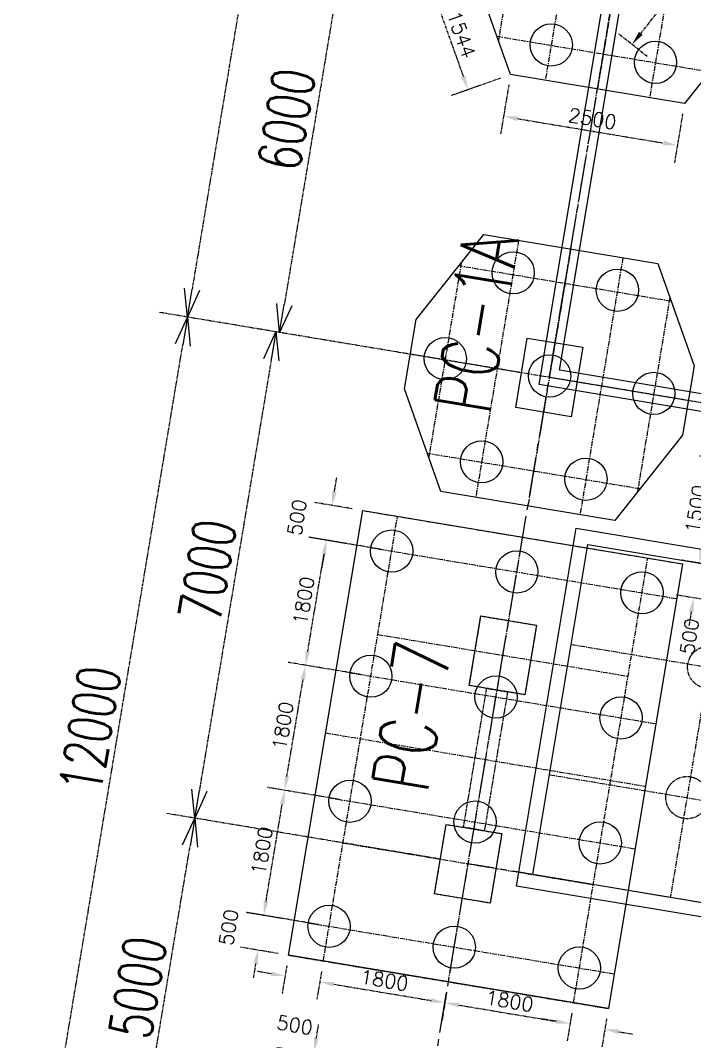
# Model space of a CAD drawing. Header units: millimetres. Extents: x 6239764 to 13047540, y 367704 to 979893.
# Drawn here: x 6345099 to 6354663, y 442238 to 456734 of the extents above; entities that cross this region are included whole.
import ezdxf

# ---------------------------------------------------------------- set-up
doc = ezdxf.new("R2010")
doc.units = ezdxf.units.MM
doc.header["$LTSCALE"] = 300
for name, pattern in [('CENTER2', [28.575, 19.05, -3.175, 3.175, -3.175]), ('CENTERX2', [4, 2.5, -0.5, 0.5, -0.5]), ('G', [2, 1.25, -0.25, 0.25, -0.25]), ('K', [2.5, 1.25, -0.25, 0.25, -0.25, 0.25, -0.25])]:
    doc.linetypes.add(name, pattern=pattern)
for name, color, linetype in [('01', 3, 'Continuous'), ('05', 1, 'G'), ('07', 6, 'K'), ('BOU', 12, 'Continuous'), ('EQUIPMENT', 1, 'Continuous')]:
    doc.layers.add(name, color=color, linetype=linetype)
doc.styles.add('1-100', font='romans.shx', dxfattribs={"height": 200})
doc.styles.get("Standard").update_dxf_attribs({"font": 'txt8.shx', "width": 0.7, "bigfont": 'hztxt_ii.shx'})
doc.dimstyles.new('1-100', dxfattribs={"dimtxt": 210, "dimasz": 200, "dimexe": 250, "dimexo": 150, "dimgap": 75, "dimtad": 1, "dimdec": 0, "dimzin": 3, "dimdsep": 46, "dimtxsty": '1-100', "dimcen": 0.09, "dimclrd": 161, "dimclre": 161, "dimclrt": 161, "dimadec": 0, "dimazin": 0, "dimtfac": 1, "dimtdec": 0, "dimtofl": 0, "dimtmove": 2, "dimatfit": 3, "dimfxl": 1, "dimtolj": 1, "dimtzin": 0, "dimarcsym": 0})
doc.dimstyles.new('STANDARD$0', dxfattribs={"dimscale": 200, "dimtxt": 3, "dimasz": 2, "dimexe": 2, "dimexo": 2, "dimgap": 0.5, "dimtad": 1, "dimdec": 0, "dimdsep": 46, "dimtxsty": 'Standard', "dimblk": 'OPEN30', "dimcen": 0, "dimclrd": 256, "dimclre": 256, "dimclrt": 256, "dimadec": 0, "dimazin": 0, "dimtfac": 1, "dimtdec": 0, "dimtmove": 0, "dimatfit": 3, "dimldrblk": 'OPEN30', "dimfxl": 2, "dimlwd": 25, "dimlwe": 15, "dimarcsym": 0})

# ---------------------------------------------------------------- blocks, each defined once
blk = doc.blocks.new('_Open30')
at = {"color": 0, "linetype": 'ByBlock', "lineweight": -2}
for p, q in [((-1, 0.268), (0, 0)), ((0, 0), (-1, -0.268)), ((0, 0), (-1, 0))]:
    blk.add_line(p, q, dxfattribs=at)
blk = doc.blocks.new('*D424')
at = {"layer": '07', "lineweight": 15, "ltscale": 0.1, "transparency": 16777216}
for p, q in [((6352208, 451732), (6347073, 452589)), ((6350234, 439896), (6345099, 440752))]:
    blk.add_line(p, q, dxfattribs=at)
at = {"layer": '07', "lineweight": 25, "ltscale": 0.1, "transparency": 16777216}
blk.add_line((6345559, 441081), (6347402, 452128), dxfattribs=at)
at = {"layer": 'Defpoints', "color": 0, "ltscale": 0.1, "transparency": 16777216}
for p in [(6347468, 452523), (6352603, 451666), (6350628, 439830)]:
    blk.add_point(p, dxfattribs=at)
at = {"layer": '07', "lineweight": 25, "ltscale": 0.1, "transparency": 16777216, "xscale": 400, "yscale": 400, "zscale": 400}
for p, rotation in [((6347468, 452523), 80.52999999994822), ((6345493, 440686), 260.5299999999482)]:
    blk.add_blockref('_Open30', p, dxfattribs=dict(at, rotation=rotation))
at = {"layer": '07', "ltscale": 0.1, "transparency": 16777216, "insert": (6346086, 446670), "char_height": 600, "attachment_point": 5, "rotation": 80.53}
blk.add_mtext('12000', dxfattribs=at)
blk = doc.blocks.new('*D425')
at = {"layer": '07', "lineweight": 15, "ltscale": 0.1, "transparency": 16777216}
for p, q in [((6354182, 463569), (6349048, 464425)), ((6352208, 451732), (6347073, 452589))]:
    blk.add_line(p, q, dxfattribs=at)
at = {"layer": '07', "lineweight": 25, "ltscale": 0.1, "transparency": 16777216}
blk.add_line((6349376, 463965), (6347534, 452917), dxfattribs=at)
at = {"layer": 'Defpoints', "color": 0, "ltscale": 0.1, "transparency": 16777216}
for p in [(6354577, 463503), (6347468, 452523), (6352603, 451666)]:
    blk.add_point(p, dxfattribs=at)
at = {"layer": '07', "lineweight": 25, "ltscale": 0.1, "transparency": 16777216, "xscale": 400, "yscale": 400, "zscale": 400}
for p, rotation in [((6349442, 464359), 80.52999999994819), ((6347468, 452523), 260.5299999999482)]:
    blk.add_blockref('_Open30', p, dxfattribs=dict(at, rotation=rotation))
at = {"layer": '07', "ltscale": 0.1, "transparency": 16777216, "insert": (6348060, 458507), "char_height": 600, "attachment_point": 5, "rotation": 80.53}
blk.add_mtext('12000', dxfattribs=at)
blk = doc.blocks.new('*D427')
at = {"layer": '07', "lineweight": 15, "ltscale": 0.1, "transparency": 16777216}
for p, q in [((6351056, 444828), (6347177, 445475)), ((6350234, 439896), (6346354, 440543))]:
    blk.add_line(p, q, dxfattribs=at)
at = {"layer": '07', "lineweight": 25, "ltscale": 0.1, "transparency": 16777216}
blk.add_line((6346815, 440872), (6347506, 445014), dxfattribs=at)
at = {"layer": 'Defpoints', "color": 0, "ltscale": 0.1, "transparency": 16777216}
for p in [(6347572, 445409), (6351451, 444762), (6350628, 439830)]:
    blk.add_point(p, dxfattribs=at)
at = {"layer": '07', "lineweight": 25, "ltscale": 0.1, "transparency": 16777216, "xscale": 400, "yscale": 400, "zscale": 400}
for p, rotation in [((6347572, 445409), 80.52999999994822), ((6346749, 440477), 260.5299999999482)]:
    blk.add_blockref('_Open30', p, dxfattribs=dict(at, rotation=rotation))
at = {"layer": '07', "ltscale": 0.1, "transparency": 16777216, "insert": (6346766, 443009), "char_height": 600, "attachment_point": 5, "rotation": 80.53}
blk.add_mtext('5000', dxfattribs=at)
blk = doc.blocks.new('*D428')
at = {"layer": '07', "lineweight": 15, "ltscale": 0.1, "transparency": 16777216}
for p, q in [((6352208, 451732), (6348329, 452379)), ((6351056, 444828), (6347177, 445475))]:
    blk.add_line(p, q, dxfattribs=at)
at = {"layer": '07', "lineweight": 25, "ltscale": 0.1, "transparency": 16777216}
blk.add_line((6348658, 451919), (6347637, 445803), dxfattribs=at)
at = {"layer": 'Defpoints', "color": 0, "ltscale": 0.1, "transparency": 16777216}
for p in [(6352603, 451666), (6347572, 445409), (6351451, 444762)]:
    blk.add_point(p, dxfattribs=at)
at = {"layer": '07', "lineweight": 25, "ltscale": 0.1, "transparency": 16777216, "xscale": 400, "yscale": 400, "zscale": 400}
for p, rotation in [((6348723, 452313), 80.52999999994819), ((6347572, 445409), 260.5299999999482)]:
    blk.add_blockref('_Open30', p, dxfattribs=dict(at, rotation=rotation))
at = {"layer": '07', "ltscale": 0.1, "transparency": 16777216, "insert": (6347753, 448927), "char_height": 600, "attachment_point": 5, "rotation": 80.53}
blk.add_mtext('7000', dxfattribs=at)
blk = doc.blocks.new('*D429')
at = {"layer": '07', "lineweight": 15, "ltscale": 0.1, "transparency": 16777216}
for p, q in [((6353195, 457650), (6349369, 458289)), ((6352208, 451732), (6348382, 452370))]:
    blk.add_line(p, q, dxfattribs=at)
at = {"layer": '07', "lineweight": 25, "ltscale": 0.1, "transparency": 16777216}
blk.add_line((6349698, 457828), (6348842, 452699), dxfattribs=at)
at = {"layer": 'Defpoints', "color": 0, "ltscale": 0.1, "transparency": 16777216}
for p in [(6353590, 457585), (6348776, 452305), (6352603, 451666)]:
    blk.add_point(p, dxfattribs=at)
at = {"layer": '07', "lineweight": 25, "ltscale": 0.1, "transparency": 16777216, "xscale": 400, "yscale": 400, "zscale": 400}
for p, rotation in [((6349763, 458223), 80.52999999994819), ((6348776, 452305), 260.5299999999482)]:
    blk.add_blockref('_Open30', p, dxfattribs=dict(at, rotation=rotation))
at = {"layer": '07', "ltscale": 0.1, "transparency": 16777216, "insert": (6348875, 455330), "char_height": 600, "attachment_point": 5, "rotation": 80.53}
blk.add_mtext('6000', dxfattribs=at)
blk = doc.blocks.new('*D449')
at = {"layer": '07', "color": 161, "lineweight": -2, "ltscale": 0.1, "transparency": 16777216}
for p, q in [((6349296, 442282), (6349329, 442480)), ((6349438, 442056), (6349017, 442126)), ((6349356, 441563), (6348935, 441633)), ((6349148, 441395), (6349115, 441197))]:
    blk.add_line(p, q, dxfattribs=at)
at = {"layer": '07', "color": 161, "ltscale": 0.1, "transparency": 16777216}
for points in [[(6349264, 442288), (6349329, 442277), (6349263, 442085)], [(6349115, 441400), (6349181, 441389), (6349181, 441592)]]:
    blk.add_solid(points, dxfattribs=at)
at = {"layer": 'Defpoints', "color": 0, "ltscale": 0.1, "transparency": 16777216}
for p in [(6349263, 442085), (6349586, 442031), (6349504, 441538)]:
    blk.add_point(p, dxfattribs=at)
at = {"layer": '07', "color": 161, "ltscale": 0.1, "transparency": 16777216, "insert": (6348766, 441915), "char_height": 200, "attachment_point": 5, "rotation": 80.53, "style": '1-100'}
blk.add_mtext('\\A1;500', dxfattribs=at)
blk = doc.blocks.new('*D450')
at = {"layer": '07', "color": 161, "lineweight": -2, "ltscale": 0.1, "transparency": 16777216}
for p, q in [((6349626, 445674), (6348600, 445846)), ((6348583, 444226), (6348813, 445607)), ((6349330, 443899), (6348304, 444070))]:
    blk.add_line(p, q, dxfattribs=at)
at = {"layer": '07', "color": 161, "ltscale": 0.1, "transparency": 16777216}
for points in [[(6348780, 445613), (6348846, 445602), (6348846, 445805)], [(6348550, 444232), (6348616, 444221), (6348550, 444029)]]:
    blk.add_solid(points, dxfattribs=at)
at = {"layer": 'Defpoints', "color": 0, "ltscale": 0.1, "transparency": 16777216}
for p in [(6348846, 445805), (6349774, 445650), (6349478, 443874)]:
    blk.add_point(p, dxfattribs=at)
at = {"layer": '07', "color": 161, "ltscale": 0.1, "transparency": 16777216, "insert": (6348526, 444946), "char_height": 200, "attachment_point": 5, "rotation": 80.53, "style": '1-100'}
blk.add_mtext('\\A1;1800', dxfattribs=at)
blk = doc.blocks.new('*D451')
at = {"layer": '07', "color": 161, "lineweight": -2, "ltscale": 0.1, "transparency": 16777216}
for p, q in [((6349922, 447450), (6348896, 447621)), ((6348879, 446002), (6349110, 447383)), ((6349626, 445674), (6348600, 445846))]:
    blk.add_line(p, q, dxfattribs=at)
at = {"layer": '07', "color": 161, "ltscale": 0.1, "transparency": 16777216}
for points in [[(6349077, 447388), (6349142, 447377), (6349142, 447580)], [(6348846, 446007), (6348912, 445996), (6348846, 445805)]]:
    blk.add_solid(points, dxfattribs=at)
at = {"layer": 'Defpoints', "color": 0, "ltscale": 0.1, "transparency": 16777216}
for p in [(6349142, 447580), (6350070, 447425), (6349774, 445650)]:
    blk.add_point(p, dxfattribs=at)
at = {"layer": '07', "color": 161, "ltscale": 0.1, "transparency": 16777216, "insert": (6348822, 446721), "char_height": 200, "attachment_point": 5, "rotation": 80.53, "style": '1-100'}
blk.add_mtext('\\A1;1800', dxfattribs=at)
blk = doc.blocks.new('*D452')
at = {"layer": '07', "color": 161, "lineweight": -2, "ltscale": 0.1, "transparency": 16777216}
for p, q in [((6350218, 449225), (6349192, 449397)), ((6349175, 447777), (6349406, 449158)), ((6349922, 447450), (6348896, 447621))]:
    blk.add_line(p, q, dxfattribs=at)
at = {"layer": '07', "color": 161, "ltscale": 0.1, "transparency": 16777216}
for points in [[(6349373, 449164), (6349439, 449153), (6349439, 449355)], [(6349142, 447783), (6349208, 447772), (6349142, 447580)]]:
    blk.add_solid(points, dxfattribs=at)
at = {"layer": 'Defpoints', "color": 0, "ltscale": 0.1, "transparency": 16777216}
for p in [(6349439, 449355), (6350366, 449201), (6350070, 447425)]:
    blk.add_point(p, dxfattribs=at)
at = {"layer": '07', "color": 161, "ltscale": 0.1, "transparency": 16777216, "insert": (6349118, 448497), "char_height": 200, "attachment_point": 5, "rotation": 80.53, "style": '1-100'}
blk.add_mtext('\\A1;1800', dxfattribs=at)
blk = doc.blocks.new('*D453')
at = {"layer": '07', "color": 161, "lineweight": -2, "ltscale": 0.1, "transparency": 16777216}
for p, q in [((6349554, 450046), (6349587, 450243)), ((6349807, 449801), (6349274, 449890)), ((6349725, 449308), (6349192, 449397)), ((6349406, 449158), (6349373, 448961))]:
    blk.add_line(p, q, dxfattribs=at)
at = {"layer": '07', "color": 161, "ltscale": 0.1, "transparency": 16777216}
for points in [[(6349521, 450051), (6349587, 450040), (6349521, 449849)], [(6349373, 449164), (6349439, 449153), (6349439, 449355)]]:
    blk.add_solid(points, dxfattribs=at)
at = {"layer": 'Defpoints', "color": 0, "ltscale": 0.1, "transparency": 16777216}
for p in [(6349521, 449849), (6349955, 449776), (6349873, 449283)]:
    blk.add_point(p, dxfattribs=at)
at = {"layer": '07', "color": 161, "ltscale": 0.1, "transparency": 16777216, "insert": (6349024, 449678), "char_height": 200, "attachment_point": 5, "rotation": 80.53, "style": '1-100'}
blk.add_mtext('\\A1;500', dxfattribs=at)
blk = doc.blocks.new('*D454')
at = {"layer": '07', "color": 161, "lineweight": -2, "ltscale": 0.1, "transparency": 16777216}
for p, q in [((6348583, 444226), (6348616, 444424)), ((6348837, 443981), (6348304, 444070)), ((6348754, 443488), (6348221, 443577)), ((6348435, 443339), (6348402, 443141))]:
    blk.add_line(p, q, dxfattribs=at)
at = {"layer": '07', "color": 161, "ltscale": 0.1, "transparency": 16777216}
for points in [[(6348550, 444232), (6348616, 444221), (6348550, 444029)], [(6348402, 443344), (6348468, 443333), (6348468, 443536)]]:
    blk.add_solid(points, dxfattribs=at)
at = {"layer": 'Defpoints', "color": 0, "ltscale": 0.1, "transparency": 16777216}
for p in [(6348550, 444029), (6348985, 443957), (6348902, 443463)]:
    blk.add_point(p, dxfattribs=at)
at = {"layer": '07', "color": 161, "ltscale": 0.1, "transparency": 16777216, "insert": (6348053, 443859), "char_height": 200, "attachment_point": 5, "rotation": 80.53, "style": '1-100'}
blk.add_mtext('\\A1;500', dxfattribs=at)
blk = doc.blocks.new('*D455')
at = {"layer": '07', "color": 161, "lineweight": -2, "ltscale": 0.1, "transparency": 16777216}
for p, q in [((6348656, 443200), (6348458, 443233)), ((6348878, 443315), (6348812, 442920)), ((6349371, 443233), (6349305, 442838)), ((6349543, 443052), (6349741, 443019))]:
    blk.add_line(p, q, dxfattribs=at)
at = {"layer": '07', "color": 161, "ltscale": 0.1, "transparency": 16777216}
for points in [[(6348661, 443233), (6348650, 443167), (6348853, 443167)], [(6349549, 443085), (6349538, 443019), (6349346, 443085)]]:
    blk.add_solid(points, dxfattribs=at)
at = {"layer": 'Defpoints', "color": 0, "ltscale": 0.1, "transparency": 16777216}
for p in [(6348902, 443463), (6349396, 443381), (6349346, 443085)]:
    blk.add_point(p, dxfattribs=at)
at = {"layer": '07', "color": 161, "ltscale": 0.1, "transparency": 16777216, "insert": (6348991, 442472), "char_height": 200, "attachment_point": 5, "rotation": 350.53, "style": '1-100'}
blk.add_mtext('\\A1;500', dxfattribs=at)
blk = doc.blocks.new('*D456')
at = {"layer": '07', "color": 161, "lineweight": -2, "ltscale": 0.1, "transparency": 16777216}
for p, q in [((6349371, 443233), (6349305, 442838)), ((6349543, 443052), (6350924, 442821)), ((6351146, 442937), (6351081, 442542))]:
    blk.add_line(p, q, dxfattribs=at)
at = {"layer": '07', "color": 161, "ltscale": 0.1, "transparency": 16777216}
for points in [[(6349549, 443085), (6349538, 443019), (6349346, 443085)], [(6350930, 442854), (6350919, 442789), (6351122, 442789)]]:
    blk.add_solid(points, dxfattribs=at)
at = {"layer": 'Defpoints', "color": 0, "ltscale": 0.1, "transparency": 16777216}
for p in [(6349396, 443381), (6351171, 443085), (6351122, 442789)]:
    blk.add_point(p, dxfattribs=at)
at = {"layer": '07', "color": 161, "ltscale": 0.1, "transparency": 16777216, "insert": (6350263, 443109), "char_height": 200, "attachment_point": 5, "rotation": 350.53, "style": '1-100'}
blk.add_mtext('\\A1;1800', dxfattribs=at)
blk = doc.blocks.new('*D457')
at = {"layer": '07', "color": 161, "lineweight": -2, "ltscale": 0.1, "transparency": 16777216}
for p, q in [((6351146, 442937), (6351081, 442542)), ((6351319, 442756), (6352700, 442525)), ((6352922, 442641), (6352856, 442246))]:
    blk.add_line(p, q, dxfattribs=at)
at = {"layer": '07', "color": 161, "ltscale": 0.1, "transparency": 16777216}
for points in [[(6351324, 442789), (6351313, 442723), (6351122, 442789)], [(6352705, 442558), (6352694, 442492), (6352897, 442492)]]:
    blk.add_solid(points, dxfattribs=at)
at = {"layer": 'Defpoints', "color": 0, "ltscale": 0.1, "transparency": 16777216}
for p in [(6351171, 443085), (6352947, 442789), (6352897, 442492)]:
    blk.add_point(p, dxfattribs=at)
at = {"layer": '07', "color": 161, "ltscale": 0.1, "transparency": 16777216, "insert": (6352038, 442813), "char_height": 200, "attachment_point": 5, "rotation": 350.53, "style": '1-100'}
blk.add_mtext('\\A1;1800', dxfattribs=at)
blk = doc.blocks.new('*D458')
at = {"layer": '07', "color": 161, "lineweight": -2, "ltscale": 0.1, "transparency": 16777216}
for p, q in [((6352922, 442641), (6352856, 442246)), ((6352700, 442525), (6352503, 442558)), ((6353415, 442559), (6353349, 442164)), ((6353588, 442377), (6353785, 442344))]:
    blk.add_line(p, q, dxfattribs=at)
at = {"layer": '07', "color": 161, "ltscale": 0.1, "transparency": 16777216}
for points in [[(6352705, 442558), (6352694, 442492), (6352897, 442492)], [(6353593, 442410), (6353582, 442344), (6353390, 442410)]]:
    blk.add_solid(points, dxfattribs=at)
at = {"layer": 'Defpoints', "color": 0, "ltscale": 0.1, "transparency": 16777216}
for p in [(6352947, 442789), (6353440, 442707), (6353390, 442410)]:
    blk.add_point(p, dxfattribs=at)
at = {"layer": '07', "color": 161, "ltscale": 0.1, "transparency": 16777216, "insert": (6353035, 441798), "char_height": 200, "attachment_point": 5, "rotation": 350.53, "style": '1-100'}
blk.add_mtext('\\A1;500', dxfattribs=at)
blk = doc.blocks.new('*D460')
at = {"layer": '07', "color": 161, "lineweight": -2, "ltscale": 0.1, "transparency": 16777216}
for p, q in [((6351393, 457370), (6350695, 457122)), ((6350998, 457017), (6351381, 455939)), ((6351911, 455915), (6351213, 455667))]:
    blk.add_line(p, q, dxfattribs=at)
at = {"layer": '07', "color": 161, "ltscale": 0.1, "transparency": 16777216}
for points in [[(6351029, 457028), (6350966, 457006), (6350931, 457206)], [(6351413, 455950), (6351350, 455928), (6351448, 455751)]]:
    blk.add_solid(points, dxfattribs=at)
at = {"layer": 'Defpoints', "color": 0, "ltscale": 0.1, "transparency": 16777216}
for p in [(6351535, 457421), (6352052, 455966), (6351448, 455751)]:
    blk.add_point(p, dxfattribs=at)
at = {"layer": '07', "color": 161, "ltscale": 0.1, "transparency": 16777216, "insert": (6351354, 456537), "char_height": 200, "attachment_point": 5, "rotation": 289.5846, "style": '1-100'}
blk.add_mtext('\\A1;1544', dxfattribs=at)
blk = doc.blocks.new('*D461')
at = {"layer": '07', "color": 161, "lineweight": -2, "ltscale": 0.1, "transparency": 16777216}
for p, q in [((6352028, 455818), (6351912, 455126)), ((6354494, 455406), (6354378, 454715)), ((6352151, 455340), (6354222, 454994))]:
    blk.add_line(p, q, dxfattribs=at)
at = {"layer": '07', "color": 161, "ltscale": 0.1, "transparency": 16777216}
for points in [[(6352156, 455373), (6352145, 455307), (6351953, 455373)], [(6354228, 455027), (6354217, 454961), (6354419, 454961)]]:
    blk.add_solid(points, dxfattribs=at)
at = {"layer": 'Defpoints', "color": 0, "ltscale": 0.1, "transparency": 16777216}
for p in [(6352052, 455966), (6354518, 455554), (6354419, 454961)]:
    blk.add_point(p, dxfattribs=at)
at = {"layer": '07', "color": 161, "ltscale": 0.1, "transparency": 16777216, "insert": (6353215, 455340), "char_height": 200, "attachment_point": 5, "rotation": 350.53, "style": '1-100'}
blk.add_mtext('\\A1;2500', dxfattribs=at)
blk = doc.blocks.new('*D466')
at = {"layer": '07', "color": 161, "lineweight": -2, "ltscale": 0.1, "transparency": 16777216}
for p, q in [((6354952, 457431), (6354542, 457758)), ((6353900, 456550), (6354613, 457445)), ((6353990, 456223), (6353580, 456549))]:
    blk.add_line(p, q, dxfattribs=at)
at = {"layer": '07', "color": 161, "ltscale": 0.1, "transparency": 16777216}
for points in [[(6354587, 457466), (6354639, 457425), (6354738, 457602)], [(6353874, 456571), (6353926, 456529), (6353776, 456394)]]:
    blk.add_solid(points, dxfattribs=at)
at = {"layer": 'Defpoints', "color": 0, "ltscale": 0.1, "transparency": 16777216}
for p in [(6354738, 457602), (6355069, 457338), (6354107, 456130)]:
    blk.add_point(p, dxfattribs=at)
at = {"layer": '07', "color": 161, "ltscale": 0.1, "transparency": 16777216, "insert": (6354120, 457107), "char_height": 200, "attachment_point": 5, "rotation": 51.4754, "style": '1-100'}
blk.add_mtext('\\A1;1544', dxfattribs=at)
blk = doc.blocks.new('*D531')
at = {"layer": '07', "color": 161, "lineweight": -2, "ltscale": 0.1, "transparency": 16777216}
for p, q in [((6355093, 450491), (6354731, 450551)), ((6354764, 449228), (6354945, 450313)), ((6354846, 449011), (6354484, 449071))]:
    blk.add_line(p, q, dxfattribs=at)
at = {"layer": '07', "color": 161, "ltscale": 0.1, "transparency": 16777216}
for points in [[(6354912, 450318), (6354978, 450307), (6354978, 450510)], [(6354731, 449233), (6354797, 449222), (6354731, 449030)]]:
    blk.add_solid(points, dxfattribs=at)
at = {"layer": 'Defpoints', "color": 0, "ltscale": 0.1, "transparency": 16777216}
for p in [(6354978, 450510), (6355241, 450466), (6354994, 448986)]:
    blk.add_point(p, dxfattribs=at)
at = {"layer": '07', "color": 161, "ltscale": 0.1, "transparency": 16777216, "insert": (6354682, 449799), "char_height": 200, "attachment_point": 5, "rotation": 80.53, "style": '1-100'}
blk.add_mtext('\\A1;1500', dxfattribs=at)
blk = doc.blocks.new('*D532')
at = {"layer": '07', "color": 161, "lineweight": -2, "ltscale": 0.1, "transparency": 16777216}
for p, q in [((6354764, 449228), (6354797, 449425)), ((6354846, 449011), (6354484, 449071)), ((6354764, 448518), (6354402, 448578)), ((6354616, 448340), (6354583, 448143))]:
    blk.add_line(p, q, dxfattribs=at)
at = {"layer": '07', "color": 161, "ltscale": 0.1, "transparency": 16777216}
for points in [[(6354731, 449233), (6354797, 449222), (6354731, 449030)], [(6354583, 448345), (6354649, 448334), (6354649, 448537)]]:
    blk.add_solid(points, dxfattribs=at)
at = {"layer": 'Defpoints', "color": 0, "ltscale": 0.1, "transparency": 16777216}
for p in [(6354731, 449030), (6354994, 448986), (6354912, 448493)]:
    blk.add_point(p, dxfattribs=at)
at = {"layer": '07', "color": 161, "ltscale": 0.1, "transparency": 16777216, "insert": (6354591, 447989), "char_height": 200, "attachment_point": 5, "rotation": 80.53, "style": '1-100'}
blk.add_mtext('\\A1;500', dxfattribs=at)

msp = doc.modelspace()

# ---------------------------------------------------------------- linework, layer by layer
at = {"color": 8, "linetype": 'CENTERX2', "ltscale": 0.1}
for p, q in [((6353154.3, 459532.8), (6352545.6, 455883.2)), ((6353894.1, 459409.4), (6353285.3, 455759.8)), ((6354633.9, 459286), (6354025.1, 455636.4)), ((6352340.5, 459212.3), (6351879.8, 456450.5)), ((6354874.6, 456001.7), (6351860.6, 456504.4)), ((6352167.1, 453614.6), (6351558.4, 449965)), ((6352906.9, 453491.2), (6352298.1, 449841.6)), ((6353646.7, 453367.8), (6353037.9, 449718.2)), ((6351353.3, 453294.1), (6350892.6, 450532.3)), ((6354331.6, 452746.6), (6351317.7, 453249.4)), ((6354312.4, 452800.5), (6353851.7, 450038.7)), ((6354575.3, 451337.3), (6350629.8, 451995.5)), ((6353887.4, 450083.4), (6350873.5, 450586.2)), ((6349955.5, 449776.2), (6354492.8, 449019.3)), ((6349395.6, 443381.1), (6350448.6, 449693.9)), ((6350070.5, 449250.1), (6354410.5, 448526.1)), ((6351171.1, 443085), (6352191.2, 449200.5)), ((6352946.6, 442788.8), (6353999.6, 449101.6)), ((6355097, 448946.6), (6354319.2, 444283.3)), ((6350168.9, 448017.1), (6353719.9, 447424.8)), ((6352913.2, 447876.6), (6375935.2, 444036.5)), ((6349774.3, 447474.6), (6354114.3, 446750.7)), ((6349429, 446619.8), (6353966.3, 445862.9)), ((6352604.6, 446026.2), (6375626.5, 442186)), ((6349478.2, 445699.1), (6353818.2, 444975.2)), ((6349675.3, 445058), (6353226.3, 444465.6)), ((6349182, 443923.7), (6353522, 443199.7)), ((6348902.5, 443463.4), (6353439.8, 442706.5))]:
    msp.add_line(p, q, dxfattribs=at)
at = {"color": 141, "ltscale": 0.1}
for p, q in [((6352125.7, 451239), (6352290.2, 452225.4)), ((6352290.2, 452225.4), (6353079.3, 452093.8)), ((6351467.6, 447293.5), (6351632.1, 448279.9)), ((6351632.1, 448279.9), (6352421.2, 448148.3)), ((6350974, 444334.4), (6351138.5, 445320.8)), ((6351138.5, 445320.8), (6351927.6, 445189.2))]:
    msp.add_line(p, q, dxfattribs=at)
at = {"color": 8, "linetype": 'CENTERX2', "ltscale": 0.1}
msp.add_lwpolyline([(6357717.5, 468048.1), (6363685.1, 467052.7), (6362862.4, 462120.8), (6375271, 460051), (6373316.3, 448211.2), (6352602.5, 451666.4), (6354576.9, 463502.9)], dxfattribs=at)
at = {"color": 141, "ltscale": 0.1}
msp.add_lwpolyline([(6348902.5, 443463.4), (6349955.5, 449776.2), (6354492.8, 449019.3), (6353439.8, 442706.5)], close=True, dxfattribs=at)
at = {"color": 22, "ltscale": 0.1}
for centre in [(6352629.5, 456386.3), (6354109, 456139.5), (6352089.8, 453151), (6353569.4, 452904.2), (6351126.3, 451932.9), (6352605.8, 451686.1), (6354085.4, 451439.3), (6351642.3, 450468.1), (6353121.8, 450221.3), (6350366.4, 449200.7), (6352141.8, 448904.6), (6353917.3, 448608.4), (6350070.2, 447425.2), (6351845.7, 447129.1), (6353621.2, 446832.9), (6349774.1, 445649.8), (6351549.5, 445353.6), (6353325, 445057.5), (6349477.9, 443874.3), (6351253.4, 443578.2), (6353028.8, 443282)]:
    msp.add_circle(centre, 300, dxfattribs=at)
at = {"layer": '01', "linetype": 'CENTER2', "ltscale": 0.1}
for p, q in [((6350628.2, 439829.9), (6354576.9, 463502.9)), ((6377478.8, 447516.9), (6352602.5, 451666.4)), ((6376327.1, 440612.3), (6351450.8, 444761.8))]:
    msp.add_line(p, q, dxfattribs=at)
at = {"layer": '05', "linetype": 'Continuous', "ltscale": 0.1}
for points in [[(6352125.7, 451239), (6352290.2, 452225.4), (6353079.3, 452093.8), (6352914.8, 451107.4)], [(6351467.6, 447293.5), (6351632.1, 448279.9), (6352421.2, 448148.3), (6352256.7, 447161.9)], [(6350974, 444334.4), (6351138.5, 445320.8), (6351927.6, 445189.2), (6351763.1, 444202.8)]]:
    msp.add_lwpolyline(points, close=True, dxfattribs=at)
at = {"layer": '05', "ltscale": 0.1}
for points in [[(6351467.6, 447293.5), (6351632.1, 448279.9), (6352421.2, 448148.3), (6352256.7, 447161.9)], [(6350974, 444334.4), (6351138.5, 445320.8), (6351927.6, 445189.2), (6351763.1, 444202.8)]]:
    msp.add_lwpolyline(points, close=True, dxfattribs=at)
at = {"layer": '07', "color": 2, "linetype": 'Continuous', "ltscale": 0.1}
for points in [[(6357738.1, 468171.4), (6363828.9, 467155.4), (6363006.3, 462223.5), (6375414.6, 460153.8), (6373419.3, 448067.3), (6352458.7, 451563.7), (6354453.6, 463523.4)], [(6357697, 467924.8), (6363541.2, 466949.9), (6362718.6, 462018.1), (6375127.3, 459948.2), (6373213.4, 448355.1), (6352746.4, 451769.1), (6354700.2, 463482.3)]]:
    msp.add_lwpolyline(points, dxfattribs=at)
at = {"layer": '07', "color": 6, "ltscale": 0.1}
msp.add_lwpolyline([(6351385.1, 445279.7), (6351714.2, 447252.4), (6352010.1, 447203), (6351681, 445230.3)], close=True, dxfattribs=at)
at = {"layer": '07', "color": 22, "ltscale": 0.1}
for centre in [(6354864.3, 447551.2), (6354555.6, 445700.8)]:
    msp.add_circle(centre, 300, dxfattribs=at)
at = {"layer": 'BOU', "color": 141, "ltscale": 0.1}
for points in [[(6351534.7, 457420.5), (6351699.2, 458406.9), (6352661.1, 459615.1), (6355127.1, 459203.8), (6355644.7, 457748.8), (6355480.2, 456762.4), (6354518.3, 455554.2), (6352052.4, 455965.5), (6351534.7, 457420.5)], [(6350547.5, 451502.3), (6350712.1, 452488.6), (6351673.9, 453696.9), (6354139.9, 453285.5), (6354657.5, 451830.5), (6354493, 450844.2), (6353531.1, 449635.9), (6351065.2, 450047.3), (6350547.5, 451502.3)]]:
    msp.add_lwpolyline(points, dxfattribs=at)
at = {"layer": 'EQUIPMENT', "linetype": 'Continuous'}
for points in [[(6358983.4, 443302.6), (6352138, 444444.4), (6352985.3, 449524.2), (6359830.7, 448382.4)], [(6358819, 443532.7), (6352368.1, 444608.8), (6353149.7, 449294), (6359600.5, 448218)]]:
    msp.add_lwpolyline(points, close=True, dxfattribs=at)

# ---------------------------------------------------------------- texts
at = {"layer": '07', "color": 6, "ltscale": 0.1, "width": 0.7}
for s, p in [('PC-1A', (6351751.5, 451123)), ('PC-7', (6350871.2, 445751.6))]:
    msp.add_text(s, height=800, rotation=80.53, dxfattribs=at).set_placement(p)

# ---------------------------------------------------------------- dimensions: what is measured, and where the dimension line sits
at = {"layer": '07', "color": 6, "ltscale": 0.1}
for base, p1, p2, picture, middle in [((6347467.7, 452522.9), (6354576.9, 463502.9), (6352602.5, 451666.4), '*D425', (6348060.4, 458507)), ((6348776.3, 452304.6), (6353589.7, 457584.6), (6352602.5, 451666.4), '*D429', (6348875.3, 455329.6)), ((6347467.7, 452522.9), (6350628.2, 439829.9), (6352602.5, 451666.4), '*D424', (6346086, 446670.5)), ((6347571.7, 445408.9), (6352602.5, 451666.4), (6351450.8, 444761.8), '*D428', (6347753, 448927)), ((6347571.7, 445408.9), (6350628.2, 439829.9), (6351450.8, 444761.8), '*D427', (6346765.8, 443008.7))]:
    dim = msp.add_linear_dim(base=base, p1=p1, p2=p2, angle=80.53, dimstyle='STANDARD$0', override={"dimarcsym": 1}, dxfattribs=at)
    dim.commit()
    dim.dimension.update_dxf_attribs({"geometry": picture, "text_midpoint": middle})
for p1, p2, distance, picture, middle in [((6354107.4, 456129.6), (6355069.3, 457337.8), 424, '*D466', (6354119.7, 457106.8)), ((6351534.7, 457420.5), (6352052.4, 455965.5), -641.2, '*D460', (6351354.3, 456536.7)), ((6352052.4, 455965.5), (6354518.3, 455554.2), -601, '*D461', (6353215.2, 455339.6))]:
    dim = msp.add_aligned_dim(p1=p1, p2=p2, distance=distance, dimstyle='1-100', dxfattribs=at)
    dim.commit()
    dim.dimension.update_dxf_attribs({"geometry": picture, "text_midpoint": middle})
for base, p1, p2, angle, picture, middle in [((6354977.8, 450509.8), (6354994.2, 448986.4), (6355241, 450465.9), 80.53, '*D531', (6354681.8, 449798.8)), ((6349520.9, 449848.7), (6349873.2, 449283), (6349955.5, 449776.2), 80.53, '*D453', (6349023.5, 449678.2)), ((6349438.6, 449355.5), (6350070.2, 447425.2), (6350366.4, 449200.7), 80.53, '*D452', (6349117.9, 448496.5)), ((6349142.4, 447580), (6349774.1, 445649.8), (6350070.2, 447425.2), 80.53, '*D451', (6348821.7, 446721.1)), ((6348846.3, 445804.5), (6349477.9, 443874.3), (6349774.1, 445649.8), 80.53, '*D450', (6348525.6, 444945.6)), ((6348550.1, 444029.1), (6348902.5, 443463.4), (6348984.7, 443956.6), 80.53, '*D454', (6348052.8, 443858.6)), ((6349346.2, 443084.7), (6348902.5, 443463.4), (6349395.6, 443381.1), 170.53, '*D455', (6348990.6, 442472.4)), ((6351121.7, 442788.6), (6349395.6, 443381.1), (6351171.1, 443085), 170.53, '*D456', (6350262.7, 443109.3)), ((6352897.1, 442492.4), (6351171.1, 443085), (6352946.6, 442788.8), 170.53, '*D457', (6352038.2, 442813.1)), ((6353390.3, 442410.2), (6352946.6, 442788.8), (6353439.8, 442706.5), 170.53, '*D458', (6353034.7, 441797.8)), ((6349263.5, 442085.2), (6349503.9, 441538.2), (6349586.2, 442031.4), 80.53, '*D449', (6348766.1, 441914.7))]:
    dim = msp.add_linear_dim(base=base, p1=p1, p2=p2, angle=angle, dimstyle='1-100', dxfattribs=at)
    dim.commit()
    dim.dimension.update_dxf_attribs({"geometry": picture, "text_midpoint": middle})
dim = msp.add_linear_dim(base=(6354731, 449030.3), p1=(6354911.9, 448493.2), p2=(6354994.2, 448986.4), angle=80.53, dimstyle='1-100', dxfattribs=at)
dim.commit()
dim.dimension.update_dxf_attribs({"geometry": '*D532', "text_midpoint": (6354591, 447988.6), "dimtype": 160})

doc.saveas('drawing.dxf')
